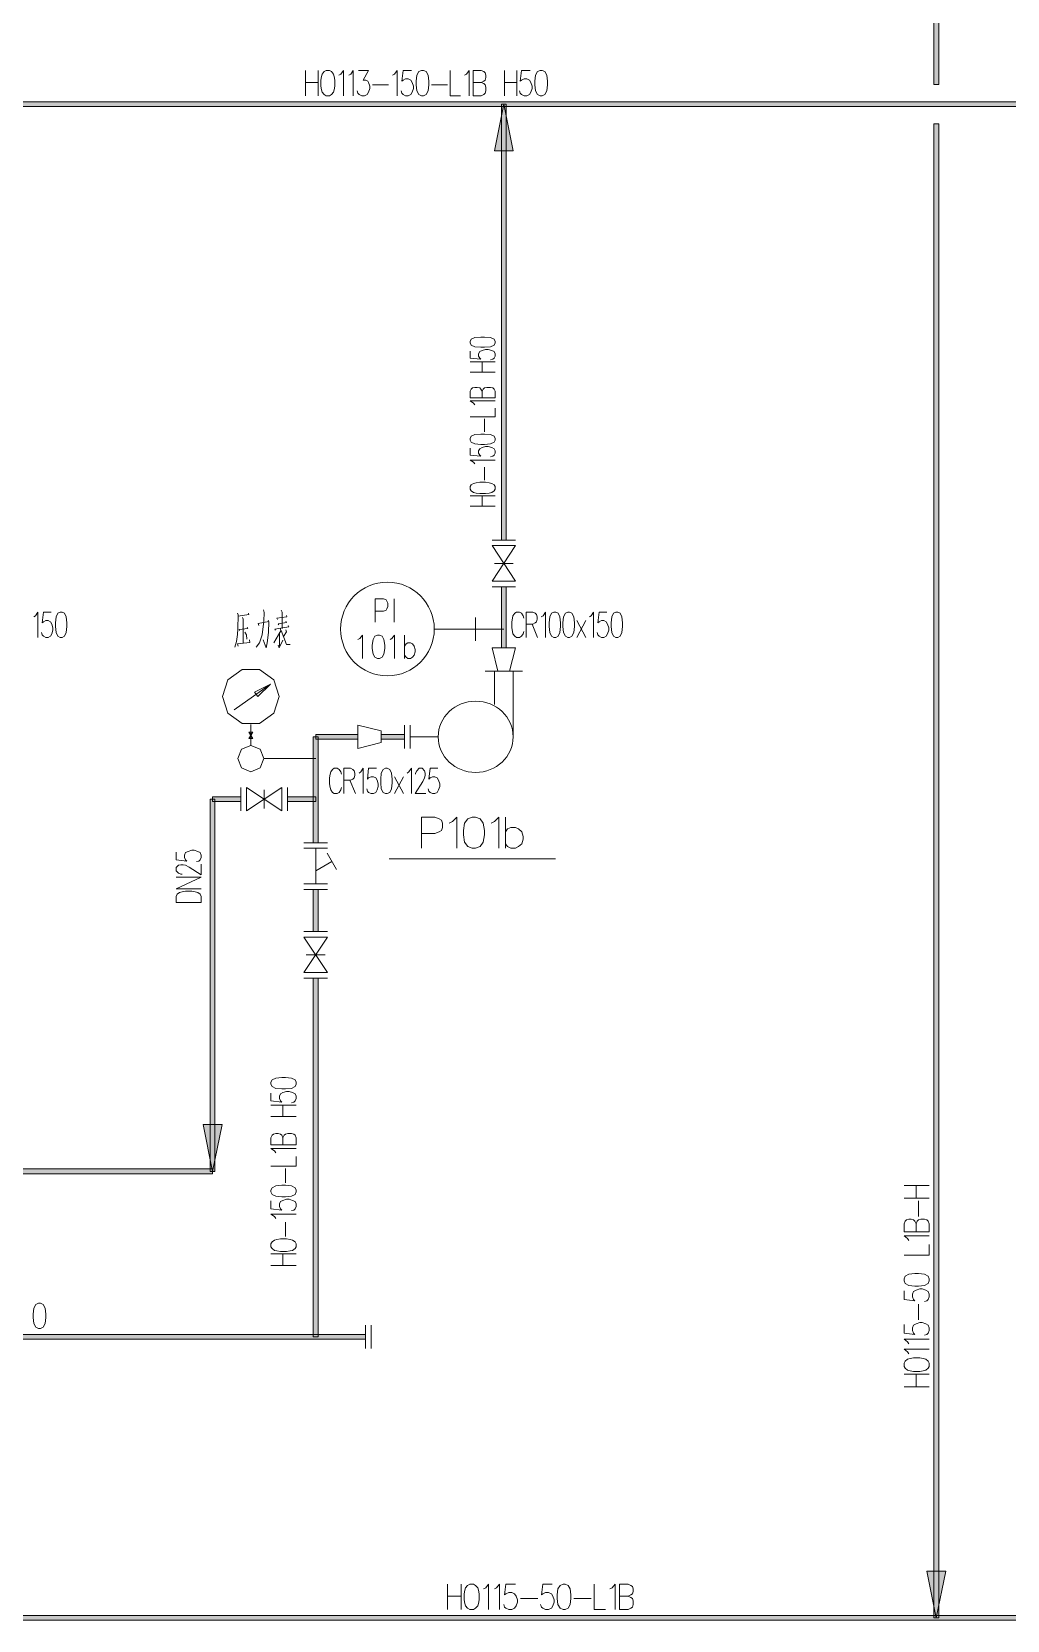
# Model space of a CAD drawing. Header units: millimetres. Extents: x 0 to 829, y 0 to 586.
# Drawn here: x 343 to 434.2, y 140.8 to 289.4 of the extents above; entities that cross this region are included whole.
import ezdxf

# ---------------------------------------------------------------- set-up
doc = ezdxf.new("R2010")
doc.units = ezdxf.units.MM

msp = doc.modelspace()

# ---------------------------------------------------------------- hatches: boundary and pattern name
h = msp.add_hatch(color=0)
h.dxf.hatch_style = 2
h.paths.add_polyline_path([(427.83125, 284.451778), (427.38675, 284.451778), (427.38675, 378.717528), (427.83125, 378.717528)])
h = msp.add_hatch(color=0)
h.dxf.hatch_style = 2
h.paths.add_polyline_path([(335.149472, 282.395083), (335.149472, 282.839583), (447.329278, 282.839583), (447.329278, 282.395083)])
h = msp.add_hatch(color=0)
h.dxf.hatch_style = 2
h.paths.add_polyline_path([(387.138333, 282.617333), (388.01675, 278.235833), (386.263444, 278.235833)])
h = msp.add_hatch(color=0)
h.dxf.hatch_style = 2
h.paths.add_polyline_path([(387.360583, 241.836222), (386.919611, 241.836222), (386.919611, 282.617333), (387.360583, 282.617333)])
h = msp.add_hatch(color=0)
h.dxf.hatch_style = 2
h.paths.add_polyline_path([(427.83125, 140.998222), (427.38675, 140.998222), (427.38675, 280.779361), (427.83125, 280.779361)])
h = msp.add_hatch(color=0)
h.dxf.hatch_style = 2
h.paths.add_polyline_path([(387.360583, 231.750306), (386.919611, 231.750306), (386.919611, 237.454722), (387.360583, 237.454722)])
h = msp.add_hatch(color=0)
h.dxf.hatch_style = 2
h.paths.add_polyline_path([(369.323056, 223.42475), (369.767556, 223.42475), (369.767556, 213.51875), (369.323056, 213.51875)])
h = msp.add_hatch(color=0)
h.dxf.hatch_style = 2
h.paths.add_polyline_path([(373.489361, 223.647), (373.489361, 223.2025), (369.545306, 223.2025), (369.545306, 223.647)])
h = msp.add_hatch(color=0)
h.dxf.hatch_style = 2
h.paths.add_polyline_path([(377.849694, 223.647), (377.849694, 223.2025), (375.680111, 223.2025), (375.680111, 223.647)])
h = msp.add_hatch(color=0)
h.dxf.hatch_style = 2
h.paths.add_polyline_path([(359.685167, 217.58275), (360.126139, 217.58275), (360.126139, 182.770639), (359.685167, 182.770639)])
h = msp.add_hatch(color=0)
h.dxf.hatch_style = 2
h.paths.add_polyline_path([(362.535611, 217.805), (362.535611, 217.3605), (359.903889, 217.3605), (359.903889, 217.805)])
h = msp.add_hatch(color=0)
h.dxf.hatch_style = 2
h.paths.add_polyline_path([(369.545306, 217.805), (369.545306, 217.3605), (366.917111, 217.3605), (366.917111, 217.805)])
h = msp.add_hatch(color=0)
h.dxf.hatch_style = 2
h.paths.add_polyline_path([(369.323056, 209.13725), (369.767556, 209.13725), (369.767556, 205.217889), (369.323056, 205.217889)])
h = msp.add_hatch(color=0)
h.dxf.hatch_style = 2
h.paths.add_polyline_path([(369.323056, 200.836389), (369.767556, 200.836389), (369.767556, 167.283694), (369.323056, 167.283694)])
h = msp.add_hatch(color=0)
h.dxf.hatch_style = 2
h.paths.add_polyline_path([(359.903889, 182.770639), (359.029, 187.152139), (360.782306, 187.152139)])
h = msp.add_hatch(color=0)
h.dxf.hatch_style = 2
h.paths.add_polyline_path([(79.696028, 182.548389), (79.696028, 182.992889), (359.903889, 182.992889), (359.903889, 182.548389)])
h = msp.add_hatch(color=0)
h.dxf.hatch_style = 2
h.paths.add_polyline_path([(269.247056, 167.061444), (269.247056, 167.505944), (374.212556, 167.505944), (374.212556, 167.061444)])
h = msp.add_hatch(color=0)
h.dxf.hatch_style = 2
h.paths.add_polyline_path([(427.609, 140.998222), (426.734111, 145.379722), (428.487417, 145.379722)])
h = msp.add_hatch(color=0)
h.dxf.hatch_style = 2
h.paths.add_polyline_path([(150.396222, 140.775972), (150.396222, 141.220472), (437.857194, 141.220472), (437.857194, 140.775972)])

# ---------------------------------------------------------------- linework, layer by layer
at = {"color": 0, "lineweight": 0}
for points in [[(427.83125, 284.451778), (427.38675, 284.451778), (427.38675, 378.717528), (427.83125, 378.717528)], [(370.032139, 284.307139), (370.032139, 284.871583), (370.092111, 285.206722), (370.155611, 285.4325), (370.339056, 285.658278), (370.526028, 285.771167), (370.836472, 285.771167), (371.023444, 285.658278), (371.206889, 285.4325), (371.270389, 285.206722), (371.330361, 284.871583), (371.330361, 284.307139), (371.270389, 283.968472), (371.206889, 283.742694), (371.023444, 283.516917), (370.836472, 283.404028), (370.526028, 283.404028), (370.339056, 283.516917), (370.155611, 283.742694), (370.092111, 283.968472)], [(378.953889, 284.420028), (378.953889, 284.758694), (379.017389, 285.319611), (379.200833, 285.658278), (379.451306, 285.771167), (379.63475, 285.771167), (379.885222, 285.658278), (380.068667, 285.319611), (380.132167, 284.758694), (380.132167, 284.420028), (380.068667, 283.855583), (379.885222, 283.516917), (379.63475, 283.404028), (379.451306, 283.404028), (379.200833, 283.516917), (379.017389, 283.855583)], [(390.04875, 284.420028), (390.04875, 284.758694), (390.108722, 285.319611), (390.295694, 285.658278), (390.542639, 285.771167), (390.729611, 285.771167), (390.976556, 285.658278), (391.163528, 285.319611), (391.2235, 284.758694), (391.2235, 284.420028), (391.163528, 283.855583), (390.976556, 283.516917), (390.729611, 283.404028), (390.542639, 283.404028), (390.295694, 283.516917), (390.108722, 283.855583)], [(335.149472, 282.395083), (335.149472, 282.839583), (447.329278, 282.839583), (447.329278, 282.395083)], [(387.138333, 282.617333), (388.01675, 278.235833), (386.263444, 278.235833)], [(387.360583, 241.836222), (386.919611, 241.836222), (386.919611, 282.617333), (387.360583, 282.617333)], [(427.83125, 140.998222), (427.38675, 140.998222), (427.38675, 280.779361), (427.83125, 280.779361)], [(385.335639, 259.863167), (385.0005, 259.863167), (384.436056, 259.916083), (384.097389, 260.067778), (383.9845, 260.268861), (383.9845, 260.420556), (384.097389, 260.625167), (384.436056, 260.776861), (385.0005, 260.82625), (385.335639, 260.82625), (385.900083, 260.776861), (386.23875, 260.625167), (386.351639, 260.420556), (386.351639, 260.268861), (386.23875, 260.067778), (385.900083, 259.916083)], [(385.335639, 250.786194), (385.0005, 250.786194), (384.436056, 250.839111), (384.097389, 250.990806), (383.9845, 251.191889), (383.9845, 251.347111), (384.097389, 251.548194), (384.436056, 251.699889), (385.0005, 251.752806), (385.335639, 251.752806), (385.900083, 251.699889), (386.23875, 251.548194), (386.351639, 251.347111), (386.351639, 251.191889), (386.23875, 250.990806), (385.900083, 250.839111)], [(385.448528, 246.175389), (384.887611, 246.175389), (384.548944, 246.224778), (384.323167, 246.274167), (384.097389, 246.425861), (383.9845, 246.581083), (383.9845, 246.831556), (384.097389, 246.98325), (384.323167, 247.138472), (384.548944, 247.187861), (384.887611, 247.23725), (385.448528, 247.23725), (385.787194, 247.187861), (386.012972, 247.138472), (386.23875, 246.98325), (386.351639, 246.831556), (386.351639, 246.581083), (386.23875, 246.425861), (386.012972, 246.274167), (385.787194, 246.224778)], [(387.360583, 231.750306), (386.919611, 231.750306), (386.919611, 237.454722), (387.360583, 237.454722)], [(345.196583, 233.739972), (345.196583, 234.078639), (345.253028, 234.643083), (345.422361, 234.98175), (345.648139, 235.094639), (345.817472, 235.094639), (346.04325, 234.98175), (346.209056, 234.643083), (346.2655, 234.078639), (346.2655, 233.739972), (346.209056, 233.179056), (346.04325, 232.840389), (345.817472, 232.7275), (345.648139, 232.7275), (345.422361, 232.840389), (345.253028, 233.179056)], [(391.38225, 233.739972), (391.38225, 234.078639), (391.438694, 234.643083), (391.608028, 234.98175), (391.833806, 235.094639), (392.003139, 235.094639), (392.228917, 234.98175), (392.39825, 234.643083), (392.454694, 234.078639), (392.454694, 233.739972), (392.39825, 233.179056), (392.228917, 232.840389), (392.003139, 232.7275), (391.833806, 232.7275), (391.608028, 232.840389), (391.438694, 233.179056)], [(392.680472, 233.739972), (392.680472, 234.078639), (392.736917, 234.643083), (392.902722, 234.98175), (393.1285, 235.094639), (393.297833, 235.094639), (393.523611, 234.98175), (393.692944, 234.643083), (393.749389, 234.078639), (393.749389, 233.739972), (393.692944, 233.179056), (393.523611, 232.840389), (393.297833, 232.7275), (393.1285, 232.7275), (392.902722, 232.840389), (392.736917, 233.179056)], [(397.185444, 233.739972), (397.185444, 234.078639), (397.241889, 234.643083), (397.411222, 234.98175), (397.637, 235.094639), (397.806333, 235.094639), (398.032111, 234.98175), (398.201444, 234.643083), (398.257889, 234.078639), (398.257889, 233.739972), (398.201444, 233.179056), (398.032111, 232.840389), (397.806333, 232.7275), (397.637, 232.7275), (397.411222, 232.840389), (397.241889, 233.179056)], [(375.341444, 232.946222), (375.090972, 232.843917), (374.921639, 232.529944), (374.8405, 232.007833), (374.8405, 231.693861), (374.921639, 231.17175), (375.090972, 230.861306), (375.341444, 230.755472), (375.50725, 230.755472), (375.757722, 230.861306), (375.923528, 231.17175), (376.008194, 231.693861), (376.008194, 232.007833), (375.923528, 232.529944), (375.757722, 232.843917), (375.50725, 232.946222)], [(369.323056, 223.42475), (369.767556, 223.42475), (369.767556, 213.51875), (369.323056, 213.51875)], [(373.489361, 223.647), (373.489361, 223.2025), (369.545306, 223.2025), (369.545306, 223.647)], [(377.849694, 223.647), (377.849694, 223.2025), (375.680111, 223.2025), (375.680111, 223.647)], [(362.253389, 221.389222), (362.609694, 222.257056), (363.477528, 222.616889), (364.345361, 222.257056), (364.705194, 221.389222), (364.345361, 220.521389), (363.477528, 220.161556), (362.609694, 220.521389)], [(375.627194, 219.127917), (375.627194, 219.466583), (375.683639, 220.0275), (375.852972, 220.366167), (376.07875, 220.479056), (376.248083, 220.479056), (376.470333, 220.366167), (376.639667, 220.0275), (376.696111, 219.466583), (376.696111, 219.127917), (376.639667, 218.563472), (376.470333, 218.224806), (376.248083, 218.111917), (376.07875, 218.111917), (375.852972, 218.224806), (375.683639, 218.563472)], [(359.685167, 217.58275), (360.126139, 217.58275), (360.126139, 182.770639), (359.685167, 182.770639)], [(362.535611, 217.805), (362.535611, 217.3605), (359.903889, 217.3605), (359.903889, 217.805)], [(369.545306, 217.805), (369.545306, 217.3605), (366.917111, 217.3605), (366.917111, 217.805)], [(383.370667, 214.249), (383.370667, 214.665278), (383.4765, 215.353194), (383.783417, 215.765944), (384.199694, 215.903528), (384.506611, 215.903528), (384.922889, 215.765944), (385.229806, 215.353194), (385.335639, 214.665278), (385.335639, 214.249), (385.229806, 213.561083), (384.922889, 213.148333), (384.506611, 213.01075), (384.199694, 213.01075), (383.783417, 213.148333), (383.4765, 213.561083)], [(358.845556, 207.913111), (356.481944, 207.913111), (356.481944, 208.477556), (356.591306, 208.703333), (356.817083, 208.872667), (357.042861, 208.929111), (357.381528, 208.985556), (357.945972, 208.985556), (358.284639, 208.929111), (358.506889, 208.872667), (358.732667, 208.703333), (358.845556, 208.477556)], [(369.323056, 209.13725), (369.767556, 209.13725), (369.767556, 205.217889), (369.323056, 205.217889)], [(369.323056, 200.836389), (369.767556, 200.836389), (369.767556, 167.283694), (369.323056, 167.283694)], [(366.7125, 190.478833), (366.373833, 190.478833), (365.812917, 190.535278), (365.47425, 190.704611), (365.361361, 190.930389), (365.361361, 191.099722), (365.47425, 191.3255), (365.812917, 191.494833), (366.373833, 191.551278), (366.7125, 191.551278), (367.276944, 191.494833), (367.615611, 191.3255), (367.7285, 191.099722), (367.7285, 190.930389), (367.615611, 190.704611), (367.276944, 190.535278)], [(359.903889, 182.770639), (359.029, 187.152139), (360.782306, 187.152139)], [(79.696028, 182.548389), (79.696028, 182.992889), (359.903889, 182.992889), (359.903889, 182.548389)], [(366.7125, 180.396444), (366.373833, 180.396444), (365.812917, 180.452889), (365.47425, 180.618694), (365.361361, 180.844472), (365.361361, 181.013806), (365.47425, 181.239583), (365.812917, 181.408917), (366.373833, 181.465361), (366.7125, 181.465361), (367.276944, 181.408917), (367.615611, 181.239583), (367.7285, 181.013806), (367.7285, 180.844472), (367.615611, 180.618694), (367.276944, 180.452889)], [(366.825389, 175.267056), (366.260944, 175.267056), (365.925806, 175.3235), (365.700028, 175.379944), (365.47425, 175.549278), (365.361361, 175.718611), (365.361361, 176.000833), (365.47425, 176.170167), (365.700028, 176.3395), (365.925806, 176.395944), (366.260944, 176.452389), (366.825389, 176.452389), (367.164056, 176.395944), (367.389833, 176.3395), (367.615611, 176.170167), (367.7285, 176.000833), (367.7285, 175.718611), (367.615611, 175.549278), (367.389833, 175.379944), (367.164056, 175.3235)], [(425.940361, 172.028556), (425.601694, 172.028556), (425.03725, 172.092056), (424.698583, 172.2755), (424.585694, 172.525972), (424.585694, 172.709417), (424.698583, 172.959889), (425.03725, 173.143333), (425.601694, 173.206833), (425.940361, 173.206833), (426.501278, 173.143333), (426.839944, 172.959889), (426.952833, 172.709417), (426.952833, 172.525972), (426.839944, 172.2755), (426.501278, 172.092056)], [(343.108139, 169.086389), (343.108139, 169.425056), (343.171639, 169.985972), (343.358611, 170.324639), (343.605556, 170.437528), (343.792528, 170.437528), (344.039472, 170.324639), (344.226444, 169.985972), (344.286417, 169.425056), (344.286417, 169.086389), (344.226444, 168.521944), (344.039472, 168.183278), (343.792528, 168.070389), (343.605556, 168.070389), (343.358611, 168.183278), (343.171639, 168.521944)], [(269.247056, 167.061444), (269.247056, 167.505944), (374.212556, 167.505944), (374.212556, 167.061444)], [(426.05325, 164.034611), (425.488806, 164.034611), (425.150139, 164.094583), (424.924361, 164.158083), (424.698583, 164.345056), (424.585694, 164.5285), (424.585694, 164.838944), (424.698583, 165.025917), (424.924361, 165.212889), (425.150139, 165.272861), (425.488806, 165.336361), (426.05325, 165.336361), (426.388389, 165.272861), (426.614167, 165.212889), (426.839944, 165.025917), (426.952833, 164.838944), (426.952833, 164.5285), (426.839944, 164.345056), (426.614167, 164.158083), (426.388389, 164.094583)], [(383.423583, 142.688028), (383.423583, 143.252472), (383.490611, 143.591139), (383.557639, 143.813389), (383.76225, 144.039167), (383.963333, 144.152056), (384.302, 144.152056), (384.506611, 144.039167), (384.707694, 143.813389), (384.774722, 143.591139), (384.84175, 143.252472), (384.84175, 142.688028), (384.774722, 142.349361), (384.707694, 142.123583), (384.506611, 141.897806), (384.302, 141.784917), (383.963333, 141.784917), (383.76225, 141.897806), (383.557639, 142.123583), (383.490611, 142.349361)], [(392.14425, 142.800917), (392.14425, 143.139583), (392.211278, 143.7005), (392.415889, 144.039167), (392.684, 144.152056), (392.888611, 144.152056), (393.16025, 144.039167), (393.361333, 143.7005), (393.428361, 143.139583), (393.428361, 142.800917), (393.361333, 142.236472), (393.16025, 141.897806), (392.888611, 141.784917), (392.684, 141.784917), (392.415889, 141.897806), (392.211278, 142.236472)], [(427.609, 140.998222), (426.734111, 145.379722), (428.487417, 145.379722)], [(150.396222, 140.775972), (150.396222, 141.220472), (437.857194, 141.220472), (437.857194, 140.775972)]]:
    msp.add_lwpolyline(points, close=True, dxfattribs=at)
for points in [[(368.603389, 283.404028), (368.603389, 285.771167)], [(369.781667, 285.771167), (369.781667, 283.404028)], [(371.704306, 285.319611), (371.891278, 285.4325), (372.138222, 285.771167), (372.138222, 283.404028)], [(372.632111, 285.319611), (372.819083, 285.4325), (373.066028, 285.771167), (373.066028, 283.404028)], [(373.563444, 285.771167), (374.49125, 285.771167), (373.997361, 284.871583), (374.244306, 284.871583), (374.431278, 284.758694), (374.49125, 284.645806), (374.614722, 284.307139), (374.614722, 284.081361), (374.49125, 283.742694), (374.367778, 283.516917), (374.120833, 283.404028), (373.873889, 283.404028), (373.623417, 283.516917), (373.499944, 283.629806), (373.439972, 283.855583)], [(376.724333, 285.319611), (376.907778, 285.4325), (377.15825, 285.771167), (377.15825, 283.404028)], [(378.519972, 285.771167), (377.715639, 285.771167), (377.592167, 284.758694), (377.715639, 284.871583), (377.962583, 284.984472), (378.209528, 284.984472), (378.46, 284.871583), (378.583472, 284.645806), (378.706944, 284.307139), (378.706944, 284.081361), (378.583472, 283.742694), (378.46, 283.516917), (378.209528, 283.404028), (377.962583, 283.404028), (377.715639, 283.516917), (377.592167, 283.629806), (377.528667, 283.855583)], [(382.114778, 285.771167), (382.114778, 283.404028), (383.106083, 283.404028)], [(383.480028, 285.319611), (383.663472, 285.4325), (383.910417, 285.771167), (383.910417, 283.404028)], [(384.284361, 283.404028), (384.284361, 285.771167), (385.028722, 285.771167), (385.275667, 285.658278), (385.399139, 285.545389), (385.462639, 285.319611), (385.462639, 285.097361), (385.399139, 284.871583), (385.275667, 284.758694), (385.028722, 284.645806), (384.284361, 284.645806)], [(387.198306, 283.404028), (387.198306, 285.771167)], [(388.373056, 285.771167), (388.373056, 283.404028)], [(389.614833, 285.771167), (388.806972, 285.771167), (388.6835, 284.758694), (388.806972, 284.871583), (389.057444, 284.984472), (389.304389, 284.984472), (389.551333, 284.871583), (389.674806, 284.645806), (389.798278, 284.307139), (389.798278, 284.081361), (389.674806, 283.742694), (389.551333, 283.516917), (389.304389, 283.404028), (389.057444, 283.404028), (388.806972, 283.516917), (388.6835, 283.629806), (388.623528, 283.855583)], [(368.603389, 284.645806), (369.781667, 284.645806)], [(374.865194, 284.420028), (376.350389, 284.420028)], [(380.379111, 284.420028), (381.867833, 284.420028)], [(385.028722, 284.645806), (385.275667, 284.532917), (385.399139, 284.420028), (385.462639, 284.19425), (385.462639, 283.855583), (385.399139, 283.629806), (385.275667, 283.516917), (385.028722, 283.404028), (384.284361, 283.404028)], [(387.198306, 284.645806), (388.373056, 284.645806)], [(383.9845, 259.510389), (383.9845, 258.850694), (385.0005, 258.748389), (384.887611, 258.850694), (384.774722, 259.051778), (384.774722, 259.256389), (384.887611, 259.457472), (385.113389, 259.559778), (385.448528, 259.662083), (385.674306, 259.662083), (386.012972, 259.559778), (386.23875, 259.457472), (386.351639, 259.256389), (386.351639, 259.051778), (386.23875, 258.850694), (386.125861, 258.748389), (385.900083, 258.699)], [(383.9845, 258.494389), (386.351639, 258.494389)], [(386.351639, 257.531306), (383.9845, 257.531306)], [(385.113389, 257.531306), (385.113389, 258.494389)], [(386.351639, 255.150056), (383.9845, 255.150056), (383.9845, 255.756833), (384.097389, 255.957917), (384.210278, 256.060222), (384.436056, 256.113139), (384.661833, 256.113139), (384.887611, 256.060222), (385.0005, 255.957917), (385.113389, 255.756833), (385.113389, 255.150056)], [(385.113389, 255.756833), (385.22275, 255.957917), (385.335639, 256.060222), (385.561417, 256.113139), (385.900083, 256.113139), (386.125861, 256.060222), (386.23875, 255.957917), (386.351639, 255.756833), (386.351639, 255.150056)], [(384.436056, 254.490361), (384.323167, 254.642056), (383.9845, 254.843139), (386.351639, 254.843139)], [(383.9845, 253.372056), (386.351639, 253.372056), (386.351639, 254.183444)], [(385.335639, 251.953889), (385.335639, 253.170972)], [(383.9845, 250.433417), (383.9845, 249.773722), (385.0005, 249.671417), (384.887611, 249.773722), (384.774722, 249.974806), (384.774722, 250.179417), (384.887611, 250.3805), (385.113389, 250.482806), (385.448528, 250.585111), (385.674306, 250.585111), (386.012972, 250.482806), (386.23875, 250.3805), (386.351639, 250.179417), (386.351639, 249.974806), (386.23875, 249.773722), (386.125861, 249.671417), (385.900083, 249.622028)], [(384.436056, 248.962333), (384.323167, 249.114028), (383.9845, 249.318639), (386.351639, 249.318639)], [(385.335639, 247.441861), (385.335639, 248.658944)], [(383.9845, 245.970778), (386.351639, 245.970778)], [(385.113389, 245.007694), (385.113389, 245.970778)], [(386.351639, 245.007694), (383.9845, 245.007694)], [(388.235472, 241.836222), (386.044722, 241.836222)], [(386.044722, 237.980361), (388.235472, 241.310583)], [(388.235472, 237.980361), (386.044722, 241.310583)], [(388.235472, 241.310583), (386.044722, 241.310583)], [(386.263444, 239.645472), (388.01675, 239.645472)], [(388.235472, 237.980361), (386.044722, 237.980361)], [(375.12625, 234.142139), (375.12625, 236.332889), (375.877667, 236.332889), (376.128139, 236.227056), (376.212806, 236.12475), (376.293944, 235.916611), (376.293944, 235.602639), (376.212806, 235.3945), (376.128139, 235.288667), (375.877667, 235.186361), (375.12625, 235.186361)], [(376.879556, 234.142139), (376.879556, 236.332889)], [(388.235472, 237.454722), (386.044722, 237.454722)], [(343.168111, 234.643083), (343.337444, 234.755972), (343.563222, 235.094639), (343.563222, 232.7275)], [(344.801472, 235.094639), (344.071222, 235.094639), (343.958333, 234.078639), (344.071222, 234.191528), (344.297, 234.304417), (344.51925, 234.304417), (344.745028, 234.191528), (344.857917, 233.96575), (344.970806, 233.627083), (344.970806, 233.404833), (344.857917, 233.066167), (344.745028, 232.840389), (344.51925, 232.7275), (344.297, 232.7275), (344.071222, 232.840389), (343.958333, 232.953278), (343.901889, 233.179056)], [(362.23575, 234.98175), (362.281611, 234.837111), (362.2675, 233.535361), (362.221639, 232.9815), (362.136972, 232.3465), (361.974694, 231.824389)], [(363.279972, 234.865333), (362.281611, 234.720694)], [(363.279972, 234.865333), (363.265861, 234.98175)], [(364.729889, 235.041722), (364.687556, 234.258556), (364.525278, 232.953278), (364.281861, 232.201861), (363.974944, 231.824389)], [(364.729889, 235.041722), (364.655806, 235.302778)], [(366.310333, 235.271028), (366.409111, 235.098167), (366.423222, 233.563583)], [(389.018639, 234.530194), (388.962194, 234.755972), (388.792861, 234.98175), (388.623528, 235.094639), (388.341306, 235.094639), (388.171972, 234.98175), (388.002639, 234.755972), (387.946194, 234.530194), (387.88975, 234.191528), (387.88975, 233.627083), (387.946194, 233.291944), (388.002639, 233.066167), (388.171972, 232.840389), (388.341306, 232.7275), (388.623528, 232.7275), (388.792861, 232.840389), (388.962194, 233.066167), (389.018639, 233.291944)], [(389.240889, 232.7275), (389.240889, 235.094639), (389.861778, 235.094639), (390.087556, 234.98175), (390.200444, 234.868861), (390.256889, 234.643083), (390.256889, 234.417306), (390.200444, 234.191528), (390.087556, 234.078639), (389.861778, 233.96575), (389.240889, 233.96575)], [(390.652, 234.643083), (390.821333, 234.755972), (391.043583, 235.094639), (391.043583, 232.7275)], [(395.156972, 234.643083), (395.326306, 234.755972), (395.552083, 235.094639), (395.552083, 232.7275)], [(396.790333, 235.094639), (396.060083, 235.094639), (395.947194, 234.078639), (396.060083, 234.191528), (396.285861, 234.304417), (396.511639, 234.304417), (396.733889, 234.191528), (396.846778, 233.96575), (396.959667, 233.627083), (396.959667, 233.404833), (396.846778, 233.066167), (396.733889, 232.840389), (396.511639, 232.7275), (396.285861, 232.7275), (396.060083, 232.840389), (395.947194, 232.953278), (395.89075, 233.179056)], [(362.42625, 233.358972), (362.398028, 233.475389), (363.209417, 233.563583), (363.135333, 233.68)], [(362.771972, 234.431417), (362.701417, 234.576056)], [(362.771972, 234.431417), (362.771972, 232.170111)], [(364.236, 233.824639), (364.151333, 234.025722), (365.163806, 234.198583), (365.107361, 234.34675), (365.177917, 234.198583), (365.135583, 233.186111), (365.005056, 232.201861), (364.90275, 231.764417), (364.641694, 232.491139)], [(366.296222, 233.33075), (365.629472, 232.201861)], [(365.788222, 233.387194), (365.714139, 233.503611), (367.033528, 233.708222), (366.959444, 233.824639)], [(365.989306, 234.403194), (365.91875, 234.519611), (366.860667, 234.636028), (366.800694, 234.780667)], [(366.091611, 233.909306), (366.035167, 233.9975), (366.800694, 234.113917), (366.74425, 234.230333)], [(366.296222, 233.33075), (366.250361, 233.535361)], [(366.814806, 232.057222), (366.324444, 233.358972)], [(366.814806, 233.242556), (366.74425, 233.418944)], [(385.021667, 233.507139), (380.640167, 233.507139)], [(384.510139, 232.41), (384.510139, 234.60075)], [(387.138333, 233.507139), (384.510139, 233.507139)], [(389.805333, 233.96575), (390.313333, 232.7275)], [(393.975167, 232.7275), (394.818306, 234.304417)], [(393.975167, 234.304417), (394.818306, 232.7275)], [(362.221639, 232.113667), (363.396389, 232.258306), (363.368167, 232.491139)], [(362.221639, 232.113667), (362.295722, 231.909056)], [(362.9025, 233.214333), (363.06125, 232.953278), (363.107111, 232.547583)], [(366.035167, 231.99725), (366.133944, 231.736194), (366.469083, 232.462917)], [(366.165694, 231.909056), (366.165694, 233.186111)], [(366.814806, 233.242556), (366.539639, 232.808639)], [(366.814806, 232.057222), (367.149944, 232.057222)], [(373.503472, 232.529944), (373.669278, 232.63225), (373.91975, 232.946222), (373.91975, 230.755472)], [(376.509139, 232.529944), (376.674944, 232.63225), (376.925417, 232.946222), (376.925417, 230.755472)], [(377.842639, 230.755472), (377.842639, 232.946222)], [(377.842639, 231.902), (378.011972, 232.113667), (378.177778, 232.215972), (378.42825, 232.215972), (378.594056, 232.113667), (378.763389, 231.902), (378.844528, 231.591556), (378.844528, 231.379889), (378.763389, 231.069444), (378.594056, 230.861306), (378.42825, 230.755472), (378.177778, 230.755472), (378.011972, 230.861306), (377.842639, 231.069444)], [(388.235472, 231.750306), (386.044722, 231.750306)], [(386.591528, 229.559556), (386.044722, 231.750306)], [(388.235472, 231.750306), (387.688667, 229.559556)], [(366.130417, 227.195944), (365.622417, 228.751694), (364.2995, 229.714778), (362.659083, 229.714778), (361.332639, 228.751694), (360.828167, 227.195944)], [(385.388556, 229.559556), (388.891639, 229.559556)], [(386.263444, 229.559556), (386.263444, 226.462167)], [(387.688667, 229.559556), (386.591528, 229.559556)], [(388.01675, 223.42475), (388.01675, 229.559556)], [(361.921778, 225.961222), (365.311972, 228.353056)], [(365.311972, 228.353056), (363.826778, 227.608694)], [(363.826778, 227.608694), (364.130167, 227.195944)], [(365.311972, 228.353056), (364.130167, 227.195944)], [(360.828167, 227.195944), (361.332639, 225.636667), (362.659083, 224.673583), (364.2995, 224.673583), (365.622417, 225.636667), (366.130417, 227.195944)], [(363.477528, 224.56775), (363.477528, 222.616889)], [(373.489361, 224.521889), (375.680111, 223.975083)], [(373.489361, 224.521889), (373.489361, 222.331139)], [(377.849694, 224.521889), (377.849694, 222.331139)], [(378.375333, 224.521889), (378.375333, 222.331139)], [(363.279972, 223.848083), (363.675083, 223.848083)], [(363.279972, 223.848083), (363.675083, 223.266)], [(363.675083, 223.848083), (363.279972, 223.266)], [(363.279972, 223.266), (363.675083, 223.266)], [(375.680111, 223.975083), (375.680111, 222.877944)], [(381.003528, 223.42475), (378.375333, 223.42475)], [(375.680111, 222.877944), (373.489361, 222.331139)], [(364.705194, 221.385694), (369.545306, 221.385694)], [(371.965361, 219.914611), (371.908917, 220.140389), (371.739583, 220.366167), (371.57025, 220.479056), (371.288028, 220.479056), (371.118694, 220.366167), (370.949361, 220.140389), (370.892917, 219.914611), (370.836472, 219.579472), (370.836472, 219.015028), (370.892917, 218.676361), (370.949361, 218.450583), (371.118694, 218.224806), (371.288028, 218.111917), (371.57025, 218.111917), (371.739583, 218.224806), (371.908917, 218.450583), (371.965361, 218.676361)], [(372.191139, 218.111917), (372.191139, 220.479056), (372.8085, 220.479056), (373.034278, 220.366167), (373.147167, 220.253278), (373.203611, 220.0275), (373.203611, 219.80525), (373.147167, 219.579472), (373.034278, 219.466583), (372.8085, 219.353694), (372.191139, 219.353694)], [(373.598722, 220.0275), (373.768056, 220.140389), (373.993833, 220.479056), (373.993833, 218.111917)], [(375.232083, 220.479056), (374.498306, 220.479056), (374.388944, 219.466583), (374.498306, 219.579472), (374.724083, 219.692361), (374.949861, 219.692361), (375.175639, 219.579472), (375.288528, 219.353694), (375.401417, 219.015028), (375.401417, 218.78925), (375.288528, 218.450583), (375.175639, 218.224806), (374.949861, 218.111917), (374.724083, 218.111917), (374.498306, 218.224806), (374.388944, 218.337694), (374.3325, 218.563472)], [(378.107222, 220.0275), (378.273028, 220.140389), (378.498806, 220.479056), (378.498806, 218.111917)], [(378.893917, 219.914611), (378.893917, 220.0275), (379.006806, 220.253278), (379.232583, 220.479056), (379.514806, 220.479056), (379.740583, 220.253278), (379.797028, 220.0275), (379.797028, 219.80525), (379.740583, 219.579472), (379.57125, 219.240806), (378.837472, 218.111917), (379.853472, 218.111917)], [(380.978833, 220.479056), (380.245056, 220.479056), (380.132167, 219.466583), (380.245056, 219.579472), (380.470833, 219.692361), (380.696611, 219.692361), (380.922389, 219.579472), (381.035278, 219.353694), (381.148167, 219.015028), (381.148167, 218.78925), (381.035278, 218.450583), (380.922389, 218.224806), (380.696611, 218.111917), (380.470833, 218.111917), (380.245056, 218.224806), (380.132167, 218.337694), (380.075722, 218.563472)], [(362.535611, 218.676361), (362.535611, 216.485611)], [(366.391472, 216.485611), (363.06125, 218.676361)], [(366.391472, 218.676361), (363.06125, 216.485611)], [(363.06125, 218.676361), (363.06125, 216.485611)], [(364.726361, 216.707861), (364.726361, 218.457639)], [(366.391472, 218.676361), (366.391472, 216.485611)], [(366.917111, 218.676361), (366.917111, 216.485611)], [(372.752056, 219.353694), (373.260056, 218.111917)], [(376.921889, 218.111917), (377.768556, 219.692361)], [(376.921889, 219.692361), (377.768556, 218.111917)], [(379.447778, 213.01075), (379.447778, 215.903528), (380.686028, 215.903528), (381.098778, 215.765944), (381.306917, 215.628361), (381.409222, 215.353194), (381.409222, 214.940444), (381.306917, 214.665278), (381.098778, 214.524167), (380.686028, 214.386583), (379.447778, 214.386583)], [(382.030111, 215.353194), (382.340556, 215.490778), (382.753306, 215.903528), (382.753306, 213.01075)], [(385.953, 215.353194), (386.263444, 215.490778), (386.676194, 215.903528), (386.676194, 213.01075)], [(387.297083, 213.01075), (387.297083, 215.903528)], [(387.297083, 214.524167), (387.505222, 214.802861), (387.812139, 214.940444), (388.224889, 214.940444), (388.535333, 214.802861), (388.845778, 214.524167), (388.948083, 214.111417), (388.948083, 213.83625), (388.845778, 213.4235), (388.535333, 213.148333), (388.224889, 213.01075), (387.812139, 213.01075), (387.505222, 213.148333), (387.297083, 213.4235)], [(356.481944, 212.647389), (356.481944, 211.913611), (357.494417, 211.800722), (357.381528, 211.913611), (357.268639, 212.139389), (357.268639, 212.365167), (357.381528, 212.590944), (357.607306, 212.703833), (357.945972, 212.816722), (358.17175, 212.816722), (358.506889, 212.703833), (358.732667, 212.590944), (358.845556, 212.365167), (358.845556, 212.139389), (358.732667, 211.913611), (358.619778, 211.800722), (358.394, 211.744278)], [(368.448167, 213.51875), (370.642444, 213.51875)], [(368.448167, 212.993111), (370.642444, 212.993111)], [(369.545306, 209.662889), (369.545306, 212.993111)], [(370.624806, 212.523917), (371.499694, 211.006972)], [(357.042861, 210.562472), (356.929972, 210.562472), (356.704194, 210.675361), (356.481944, 210.901139), (356.481944, 211.183361), (356.704194, 211.409139), (356.929972, 211.462056), (357.15575, 211.462056), (357.381528, 211.409139), (357.720194, 211.239806), (358.845556, 210.506028), (358.845556, 211.5185)], [(369.545306, 210.887028), (371.06225, 211.765444)], [(376.424472, 212.022972), (391.971389, 212.022972)], [(358.845556, 209.211333), (356.481944, 209.211333), (358.845556, 210.28025), (356.481944, 210.28025)], [(368.448167, 209.662889), (370.642444, 209.662889)], [(368.448167, 209.13725), (370.642444, 209.13725)], [(368.448167, 205.217889), (370.642444, 205.217889)], [(370.642444, 204.69225), (368.448167, 201.362028)], [(368.448167, 204.69225), (370.642444, 201.362028)], [(368.448167, 204.69225), (370.642444, 204.69225)], [(370.420194, 203.027139), (368.670417, 203.027139)], [(368.448167, 201.362028), (370.642444, 201.362028)], [(368.448167, 200.836389), (370.642444, 200.836389)], [(365.361361, 190.083722), (365.361361, 189.353472), (366.373833, 189.240583), (366.260944, 189.353472), (366.148056, 189.57925), (366.148056, 189.805028), (366.260944, 190.027278), (366.486722, 190.140167), (366.825389, 190.253056), (367.051167, 190.253056), (367.389833, 190.140167), (367.615611, 190.027278), (367.7285, 189.805028), (367.7285, 189.57925), (367.615611, 189.353472), (367.502722, 189.240583), (367.276944, 189.184139)], [(365.361361, 188.958361), (367.7285, 188.958361)], [(366.486722, 187.889444), (366.486722, 188.958361)], [(367.7285, 187.889444), (365.361361, 187.889444)], [(367.7285, 185.240083), (365.361361, 185.240083), (365.361361, 185.917417), (365.47425, 186.143194), (365.587139, 186.252556), (365.812917, 186.309), (366.035167, 186.309), (366.260944, 186.252556), (366.373833, 186.143194), (366.486722, 185.917417), (366.486722, 185.240083)], [(366.486722, 185.917417), (366.599611, 186.143194), (366.7125, 186.252556), (366.938278, 186.309), (367.276944, 186.309), (367.502722, 186.252556), (367.615611, 186.143194), (367.7285, 185.917417), (367.7285, 185.240083)], [(365.812917, 184.506306), (365.700028, 184.675639), (365.361361, 184.901417), (367.7285, 184.901417)], [(365.361361, 183.268056), (367.7285, 183.268056), (367.7285, 184.171167)], [(366.7125, 181.691139), (366.7125, 183.042278)], [(424.585694, 181.447722), (426.952833, 181.447722)], [(425.714583, 180.269444), (425.714583, 181.447722)], [(365.361361, 180.001333), (365.361361, 179.267556), (366.373833, 179.154667), (366.260944, 179.267556), (366.148056, 179.493333), (366.148056, 179.719111), (366.260944, 179.944889), (366.486722, 180.057778), (366.825389, 180.170667), (367.051167, 180.170667), (367.389833, 180.057778), (367.615611, 179.944889), (367.7285, 179.719111), (367.7285, 179.493333), (367.615611, 179.267556), (367.502722, 179.154667), (367.276944, 179.098222)], [(426.952833, 180.269444), (424.585694, 180.269444)], [(425.940361, 178.537306), (425.940361, 180.0225)], [(365.812917, 178.367972), (365.700028, 178.537306), (365.361361, 178.759556), (367.7285, 178.759556)], [(366.7125, 176.678167), (366.7125, 178.029306)], [(426.952833, 177.112083), (424.585694, 177.112083), (424.585694, 177.852917), (424.698583, 178.103389), (424.811472, 178.226861), (425.03725, 178.286833), (425.263028, 178.286833), (425.488806, 178.226861), (425.601694, 178.103389), (425.714583, 177.852917), (425.714583, 177.112083)], [(425.714583, 177.852917), (425.827472, 178.103389), (425.940361, 178.226861), (426.162611, 178.286833), (426.501278, 178.286833), (426.727056, 178.226861), (426.839944, 178.103389), (426.952833, 177.852917), (426.952833, 177.112083)], [(425.03725, 176.304222), (424.924361, 176.491194), (424.585694, 176.738139), (426.952833, 176.738139)], [(424.585694, 174.9425), (426.952833, 174.9425), (426.952833, 175.933806)], [(365.361361, 175.041278), (367.7285, 175.041278)], [(367.7285, 173.972361), (365.361361, 173.972361)], [(366.486722, 173.972361), (366.486722, 175.041278)], [(424.585694, 171.594639), (424.585694, 170.790306), (425.601694, 170.666833), (425.488806, 170.790306), (425.375917, 171.03725), (425.375917, 171.284194), (425.488806, 171.531139), (425.714583, 171.658139), (426.05325, 171.781611), (426.2755, 171.781611), (426.614167, 171.658139), (426.839944, 171.531139), (426.952833, 171.284194), (426.952833, 171.03725), (426.839944, 170.790306), (426.727056, 170.666833), (426.501278, 170.603333)], [(425.940361, 168.867667), (425.940361, 170.356389)], [(374.212556, 168.377306), (374.212556, 166.186556)], [(374.738194, 168.377306), (374.738194, 166.186556)], [(424.585694, 168.43375), (424.585694, 167.629417), (425.601694, 167.505944), (425.488806, 167.629417), (425.375917, 167.876361), (425.375917, 168.123306), (425.488806, 168.373778), (425.714583, 168.49725), (426.05325, 168.620722), (426.2755, 168.620722), (426.614167, 168.49725), (426.839944, 168.373778), (426.952833, 168.123306), (426.952833, 167.876361), (426.839944, 167.629417), (426.727056, 167.505944), (426.501278, 167.442444)], [(425.03725, 166.638111), (424.924361, 166.821556), (424.585694, 167.072028), (426.952833, 167.072028)], [(425.03725, 165.706778), (424.924361, 165.89375), (424.585694, 166.140694), (426.952833, 166.140694)], [(424.585694, 163.787667), (426.952833, 163.787667)], [(425.714583, 162.609389), (425.714583, 163.787667)], [(426.952833, 162.609389), (424.585694, 162.609389)], [(381.867833, 141.784917), (381.867833, 144.152056)], [(383.151944, 144.152056), (383.151944, 141.784917)], [(385.247444, 143.7005), (385.452056, 143.813389), (385.723694, 144.152056), (385.723694, 141.784917)], [(386.263444, 143.7005), (386.464528, 143.813389), (386.736167, 144.152056), (386.736167, 141.784917)], [(388.224889, 144.152056), (387.342944, 144.152056), (387.208889, 143.139583), (387.342944, 143.252472), (387.614583, 143.365361), (387.886222, 143.365361), (388.154333, 143.252472), (388.291917, 143.026694), (388.425972, 142.688028), (388.425972, 142.46225), (388.291917, 142.123583), (388.154333, 141.897806), (387.886222, 141.784917), (387.614583, 141.784917), (387.342944, 141.897806), (387.208889, 142.010694), (387.141861, 142.236472)], [(391.671528, 144.152056), (390.793111, 144.152056), (390.659056, 143.139583), (390.793111, 143.252472), (391.061222, 143.365361), (391.332861, 143.365361), (391.6045, 143.252472), (391.738556, 143.026694), (391.872611, 142.688028), (391.872611, 142.46225), (391.738556, 142.123583), (391.6045, 141.897806), (391.332861, 141.784917), (391.061222, 141.784917), (390.793111, 141.897806), (390.659056, 142.010694), (390.5885, 142.236472)], [(395.590889, 144.152056), (395.590889, 141.784917), (396.673917, 141.784917)], [(397.079611, 143.7005), (397.284222, 143.813389), (397.552333, 144.152056), (397.552333, 141.784917)], [(397.958028, 141.784917), (397.958028, 144.152056), (398.769417, 144.152056), (399.041056, 144.039167), (399.175111, 143.926278), (399.242139, 143.7005), (399.242139, 143.47825), (399.175111, 143.252472), (399.041056, 143.139583), (398.769417, 143.026694), (397.958028, 143.026694)], [(381.867833, 143.026694), (383.151944, 143.026694)], [(388.697611, 142.800917), (390.320389, 142.800917)], [(393.7, 142.800917), (395.322778, 142.800917)], [(398.769417, 143.026694), (399.041056, 142.913806), (399.175111, 142.800917), (399.242139, 142.575139), (399.242139, 142.236472), (399.175111, 142.010694), (399.041056, 141.897806), (398.769417, 141.784917), (397.958028, 141.784917)]]:
    msp.add_lwpolyline(points, dxfattribs=at)
msp.add_circle((376.258667, 233.507139), 4.3815, dxfattribs=at)
msp.add_ellipse((384.510139, 223.42475), major_axis=(3.506611, 0), ratio=0.950704, start_param=0, end_param=6.283185, dxfattribs=at)

doc.saveas('drawing.dxf')
